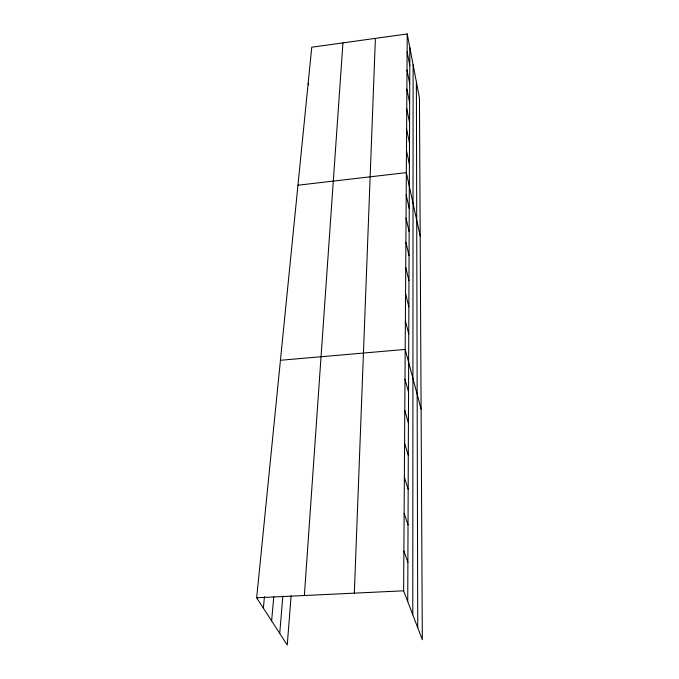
<?xml version="1.0" encoding="UTF-8"?>
<svg xmlns="http://www.w3.org/2000/svg" width="679" height="679" viewBox="0 0 679 679"><rect width="100%" height="100%" fill="white"/><g stroke="black" fill="none" stroke-linecap="round" stroke-linejoin="round"><path stroke-width="1.02" d="M412.781 614.767L413.121 64.836M407.731 601.56L409.861 47.7M407.239 33.95L419.452 98.065L422.33 639.745L403.623 590.806L407.239 33.95L311.771 47.207L256.67 597.783L287.251 645.05L291.113 595.738M354.328 593.149L375.402 38.372M304.37 595.517L342.946 42.879M279.731 633.431L282.854 596.018M271.625 620.895L273.79 596.629M263.376 608.146L264.471 596.688M297.962 185.206L406.339 172.619L420.191 236.114M280.435 360.277L405.193 349.413L421.107 409.038M256.67 597.783L403.623 590.806M403.886 551.059L407.884 562.271M404.132 513.29L408.028 524.901M404.361 477.337L408.164 489.304M404.582 443.09L408.291 455.354M308.173 83.161L308.733 85.07M404.794 410.422L408.418 422.958M404.998 379.23L408.537 391.995M405.38 320.887L408.758 334.017M405.558 293.566L408.868 306.84M405.728 267.373L408.962 280.767M405.889 242.242L409.064 255.737M406.042 218.112L409.148 231.692M406.195 194.915L409.242 208.563M406.483 150.509L409.412 164.25M406.619 129.248L409.496 143.006M406.755 108.767L409.573 122.543M406.882 89.042L409.649 102.818M407.001 70.013L409.717 83.797M407.12 51.663L409.793 65.43M416.38 81.955L417.738 627.736"/></g></svg>
